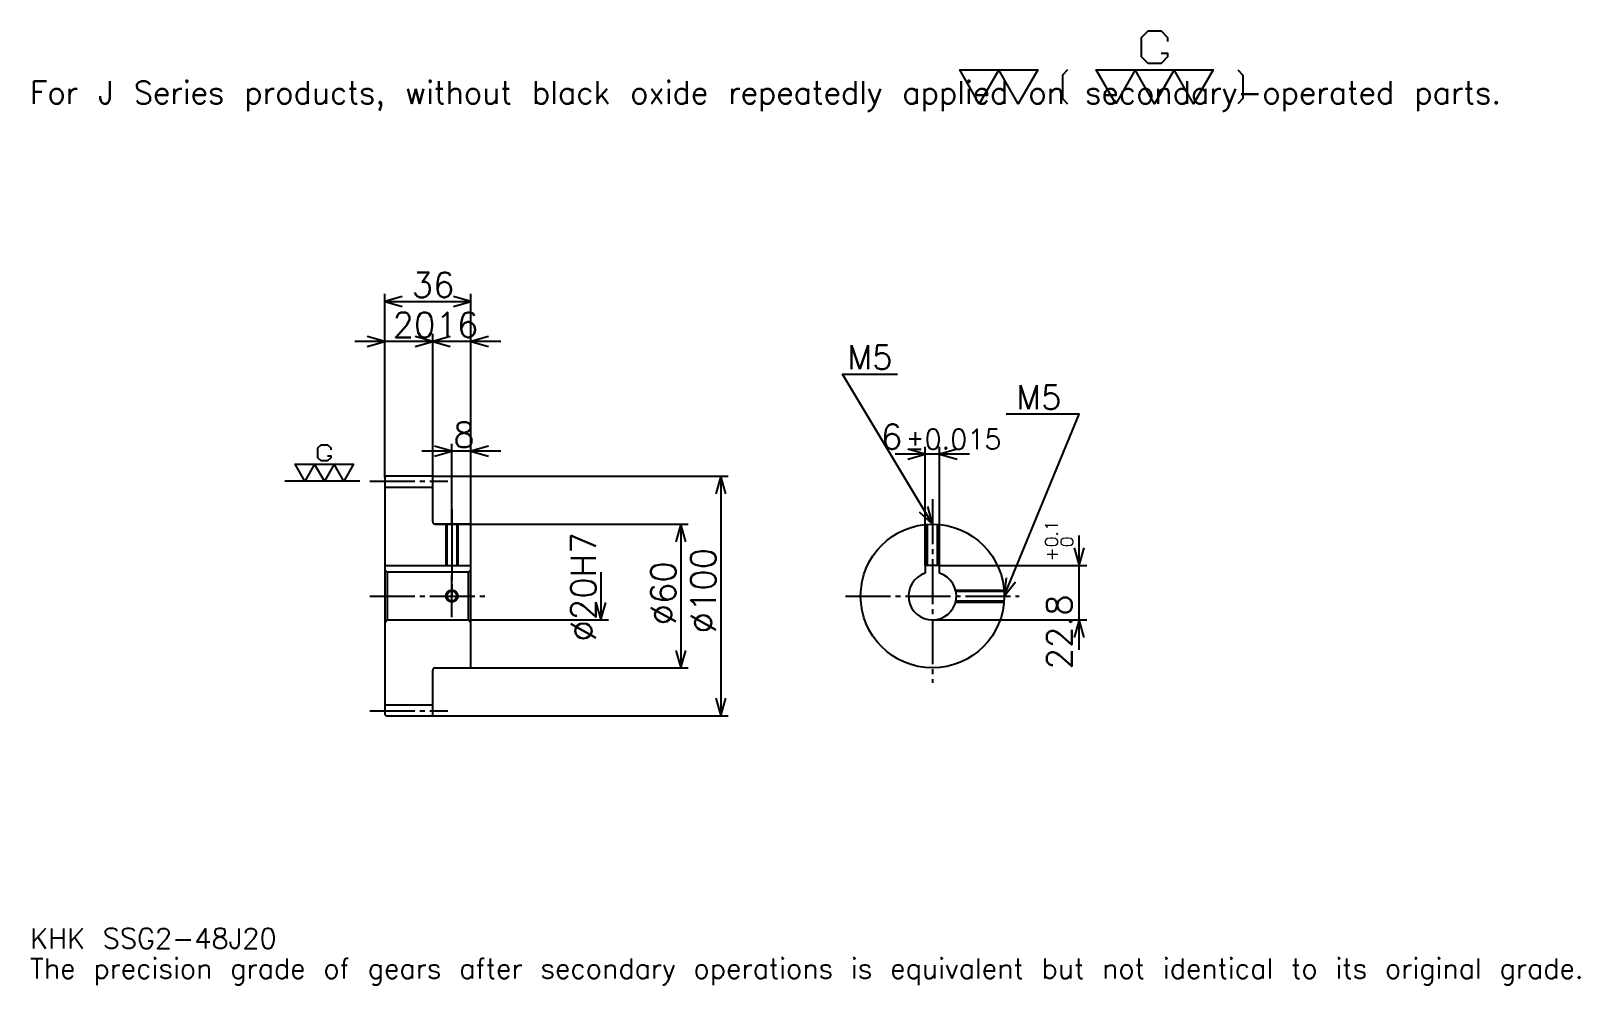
# Model space of a CAD drawing. Extents: x 21 to 668, y 8 to 406.
import ezdxf

# ---------------------------------------------------------------- set-up
doc = ezdxf.new("R2010")
doc.units = 0
doc.linetypes.add('DASHDOT', pattern=[25.04348, 18.782609, -2.086957, 2.086957, -2.086957])
doc.layers.get('0').update_dxf_attribs({"linetype": 'CONTINUOUS'})
doc.layers.add('DASHDOT', color=6, linetype='DASHDOT')
doc.styles.add('KANJI', font='TXT', dxfattribs={"bigfont": 'BIGFONT'})

msp = doc.modelspace()

# ---------------------------------------------------------------- linework, layer by layer
at = {"color": 5}
for p, q in [((169.043472, 220.086945), (169.043472, 296.260864)), ((169.043472, 293.130432), (205.043472, 293.130432)), ((205.043472, 220.086945), (205.043472, 296.260864)), ((189.043472, 220.086945), (189.043472, 279.565186)), ((201.565216, 276.434753), (156.521729, 276.434753)), ((217.565216, 276.434753), (176.521729, 276.434753)), ((197.043472, 220.086945), (197.043472, 233.652161)), ((217.565216, 230.521729), (184.521729, 230.521729)), ((413.347839, 229.304337), (382.304321, 229.304337)), ((394.82608, 182.886948), (394.82608, 232.434769)), ((400.82608, 182.886948), (400.82608, 232.434769)), ((169.043472, 219.586945), (169.043472, 220.086945)), ((188.543472, 220.086945), (205.043472, 220.086945)), ((189.043472, 219.586945), (189.043472, 220.086945)), ((197.043472, 200.086945), (197.043472, 220.086945)), ((197.043472, 200.086945), (197.043472, 220.086945)), ((205.043472, 220.086945), (312.521729, 220.086945)), ((205.043472, 199.586945), (205.043472, 220.086945)), ((309.391296, 220.086945), (309.391296, 120.086945)), ((190.043472, 200.086945), (205.043472, 200.086945)), ((205.043472, 200.086945), (295.82608, 200.086945)), ((292.695648, 200.086945), (292.695648, 140.086945)), ((459.130432, 147.565201), (459.130432, 195.408691)), ((400.82608, 182.886948), (462.260864, 182.886948)), ((259.304321, 180.086945), (259.304321, 160.086945)), ((205.043472, 160.086945), (262.434753, 160.086945)), ((397.82608, 160.086945), (462.260864, 160.086945)), ((190.043472, 140.086945), (205.043472, 140.086945)), ((205.043472, 140.086945), (295.82608, 140.086945)), ((188.543472, 120.086945), (205.043472, 120.086945)), ((205.043472, 120.086945), (312.521729, 120.086945))]:
    msp.add_line(p, q, dxfattribs=at)
at = {"color": 7}
msp.add_line((158.608688, 218.086945), (127.304337, 218.086945), dxfattribs=at)
at = {"color": 4}
for p, q in [((169.043472, 215.586945), (189.043472, 215.586945)), ((169.043472, 182.886948), (205.043472, 182.886948)), ((170.043472, 180.086945), (170.043472, 160.086945)), ((204.043472, 180.086945), (205.043472, 181.086945)), ((204.043472, 160.086945), (205.043472, 159.086945)), ((169.043472, 124.586945), (189.043472, 124.586945))]:
    msp.add_line(p, q, dxfattribs=at)
at = {"color": 7}
for points in [[(493.356506, 396.813904), (496.06955, 396.813904), (496.06955, 395.186066), (493.356506, 392.473022), (487.93042, 392.473022), (485.217377, 395.186066), (485.217377, 403.325195), (487.93042, 406.038239), (493.356506, 406.038239), (496.06955, 403.325195), (496.06955, 401.697388)], [(417.391296, 375.652161), (409.252167, 389.759979), (441.808685, 389.759979), (433.669556, 375.652161), (425.530426, 389.759979), (417.391296, 375.652161)], [(454.288696, 389.759979), (452.118256, 387.589539), (452.118256, 377.822601), (454.288696, 375.652161)], [(474.365204, 375.652161), (466.226074, 389.759979), (515.060852, 389.759979), (506.921753, 375.652161), (498.782593, 389.759979), (490.643463, 375.652161), (482.504333, 389.759979), (474.365204, 375.652161)], [(525.370422, 389.759979), (527.540894, 387.589539), (527.540894, 377.822601), (525.370422, 375.652161)], [(145.147827, 228.667816), (146.504349, 228.667816), (146.504349, 227.853897), (145.147827, 226.497375), (142.434784, 226.497375), (141.078247, 227.853897), (141.078247, 231.923462), (142.434784, 233.279984), (145.147827, 233.279984), (146.504349, 231.923462), (146.504349, 231.109558)], [(135.652161, 218.086945), (131.582611, 225.140854), (156, 225.140854), (151.930435, 218.086945), (147.86087, 225.140854), (143.79129, 218.086945), (139.721741, 225.140854), (135.652161, 218.086945)]]:
    msp.add_lwpolyline(points, dxfattribs=at)
at = {"color": 5}
for points in [[(176.347824, 295.217377), (169.043472, 293.130432), (176.347824, 291.043457)], [(197.73912, 291.043457), (205.043472, 293.130432), (197.73912, 295.217377)], [(161.73912, 274.347809), (169.043472, 276.434753), (161.73912, 278.521729)], [(181.73912, 274.347809), (189.043472, 276.434753), (181.73912, 278.521729)], [(196.347824, 278.521729), (189.043472, 276.434753), (196.347824, 274.347809)], [(212.347824, 278.521729), (205.043472, 276.434753), (212.347824, 274.347809)], [(397.82608, 200.086945), (360.260864, 262.695648), (383.217407, 262.695648)], [(427.826111, 170.086945), (459.130432, 245.999985), (428.660828, 245.999985)], [(189.73912, 228.434769), (197.043472, 230.521729), (189.73912, 232.608688)], [(212.347824, 232.608688), (205.043472, 230.521729), (212.347824, 228.434769)], [(387.521729, 227.217377), (394.82608, 229.304337), (387.521729, 231.391296)], [(408.130432, 231.391296), (400.82608, 229.304337), (408.130432, 227.217377)], [(311.478271, 212.782593), (309.391296, 220.086945), (307.304321, 212.782593)], [(392.278473, 205.276642), (397.82608, 200.086945), (395.857574, 207.424103)], [(294.782593, 192.782593), (292.695648, 200.086945), (290.608704, 192.782593)], [(457.043457, 190.191284), (459.130432, 182.886948), (461.217346, 190.191284)], [(428.681396, 177.635284), (427.826111, 170.086945), (432.5401, 176.044067)], [(257.217377, 167.391296), (259.304321, 160.086945), (261.391296, 167.391296)], [(461.217346, 152.782593), (459.130432, 160.086945), (457.043457, 152.782593)], [(290.608704, 147.391296), (292.695648, 140.086945), (294.782593, 147.391296)], [(307.304321, 127.391296), (309.391296, 120.086945), (311.478271, 127.391296)]]:
    msp.add_lwpolyline(points, dxfattribs=at)
at = {"color": 4}
for points in [[(189.043472, 201.086945), (189.043472, 219.586945), (188.543472, 220.086945), (169.543472, 220.086945), (169.043472, 219.586945), (169.043472, 159.086945)], [(190.043472, 140.086945), (204.543472, 140.086945), (205.043472, 140.586945), (205.043472, 199.586945), (204.543472, 200.086945), (190.043472, 200.086945)], [(194.543472, 200.086945), (194.543472, 182.886948)], [(194.97847, 200.086945), (194.97847, 182.886948)], [(199.108475, 200.086945), (199.108475, 182.886948)], [(199.543472, 200.086945), (199.543472, 182.886948)], [(395.32608, 182.886948), (395.32608, 199.982605)], [(395.761078, 182.886948), (395.761078, 200.015793)], [(399.891083, 182.886948), (399.891083, 200.015793)], [(400.32608, 182.886948), (400.32608, 199.982605)], [(400.82608, 179.626343), (400.82608, 182.886948), (394.82608, 182.886948), (394.82608, 179.626343)], [(169.043472, 159.086945), (170.043472, 160.086945), (204.043472, 160.086945), (204.043472, 180.086945), (170.043472, 180.086945), (169.043472, 181.086945)], [(407.508545, 172.586945), (427.721741, 172.586945)], [(407.610535, 172.151947), (427.754944, 172.151947)], [(407.508545, 167.586945), (427.721741, 167.586945)], [(407.610535, 168.021942), (427.754944, 168.021942)], [(169.043472, 159.086945), (169.043472, 120.586945), (169.543472, 120.086945), (188.543472, 120.086945), (189.043472, 120.586945), (189.043472, 139.086945)]]:
    msp.add_lwpolyline(points, dxfattribs=at)
for centre, radius in [((397.82608, 170.086945), 30), ((197.043472, 170.086945), 2.065)]:
    msp.add_circle(centre, radius, dxfattribs=at)
at = {"color": 7}
msp.add_circle((197.043472, 170.086945), 2.5, dxfattribs=at)
at = {"color": 4}
for centre, radius, start, end in [((190.043472, 201.086945), 1, 180, 270), ((397.82608, 170.086945), 10, 107.457602748, 72.542397252), ((190.043472, 139.086945), 1, 90, 180)]:
    msp.add_arc(centre, radius, start, end, dxfattribs=at)
at = {"layer": 'DASHDOT', "color": 7}
for p, q in [((162.782608, 218.086945), (195.304337, 218.086945)), ((397.82608, 210.521729), (397.82608, 133.82608)), ((197.043472, 200.086945), (197.043472, 170.086945)), ((162.782608, 170.086945), (211.304337, 170.086945)), ((361.565216, 170.086945), (434.086975, 170.086945)), ((162.782608, 122.086945), (195.304337, 122.086945))]:
    msp.add_line(p, q, dxfattribs=at)
for points in [[(197.043472, 206.347809), (197.043472, 176.626068)], [(197.043472, 161.32608), (197.043472, 178.847809)], [(188.282608, 170.086945), (205.804352, 170.086945)]]:
    msp.add_lwpolyline(points, dxfattribs=at)

# ---------------------------------------------------------------- texts
at = {"color": 7, "style": 'KANJI'}
for s, height, p in [('For J Series products, without black oxide repeatedly applied on secondary-operated parts.', 9.391304, (20.869566, 375.652161)), ('36', 10.434783, (180.260864, 294.799988)), ('20', 10.434783, (172.260864, 278.10434)), ('16', 10.434783, (190.260864, 278.10434)), ('M5', 10.017392, (362.347839, 264.782593)), ('M5', 10.017392, (432.834778, 248.086945)), ('8', 10.434783, (197.652161, 232.191284)), ('6', 10.434783, (376.286621, 231.391296)), ('%%p0.015', 8.347826, (386.615784, 231.391296)), ('KHK SSG2-48J20', 8.347826, (20.869566, 22.956522)), ('The precision grade of gears after secondary operations is equivalent but not identical to its original grade.', 8.347826, (20.869566, 10.434783))]:
    msp.add_text(s, height=height, dxfattribs=at).set_placement(p)
for s, height, p in [('%%c20H7', 10.434783, (257.217377, 151.043472)), ('0.1', 5.217391, (450.156494, 190.462982)), ('0', 5.217391, (456.626099, 190.462982)), ('%%c100', 10.434783, (307.304321, 154.434769)), ('+', 5.217391, (450.156494, 184.619507)), ('%%c60', 10.434783, (290.608704, 157.82608)), ('22.8', 10.434783, (456, 139.453644))]:
    msp.add_text(s, height=height, rotation=90, dxfattribs=at).set_placement(p)

doc.saveas('drawing.dxf')
